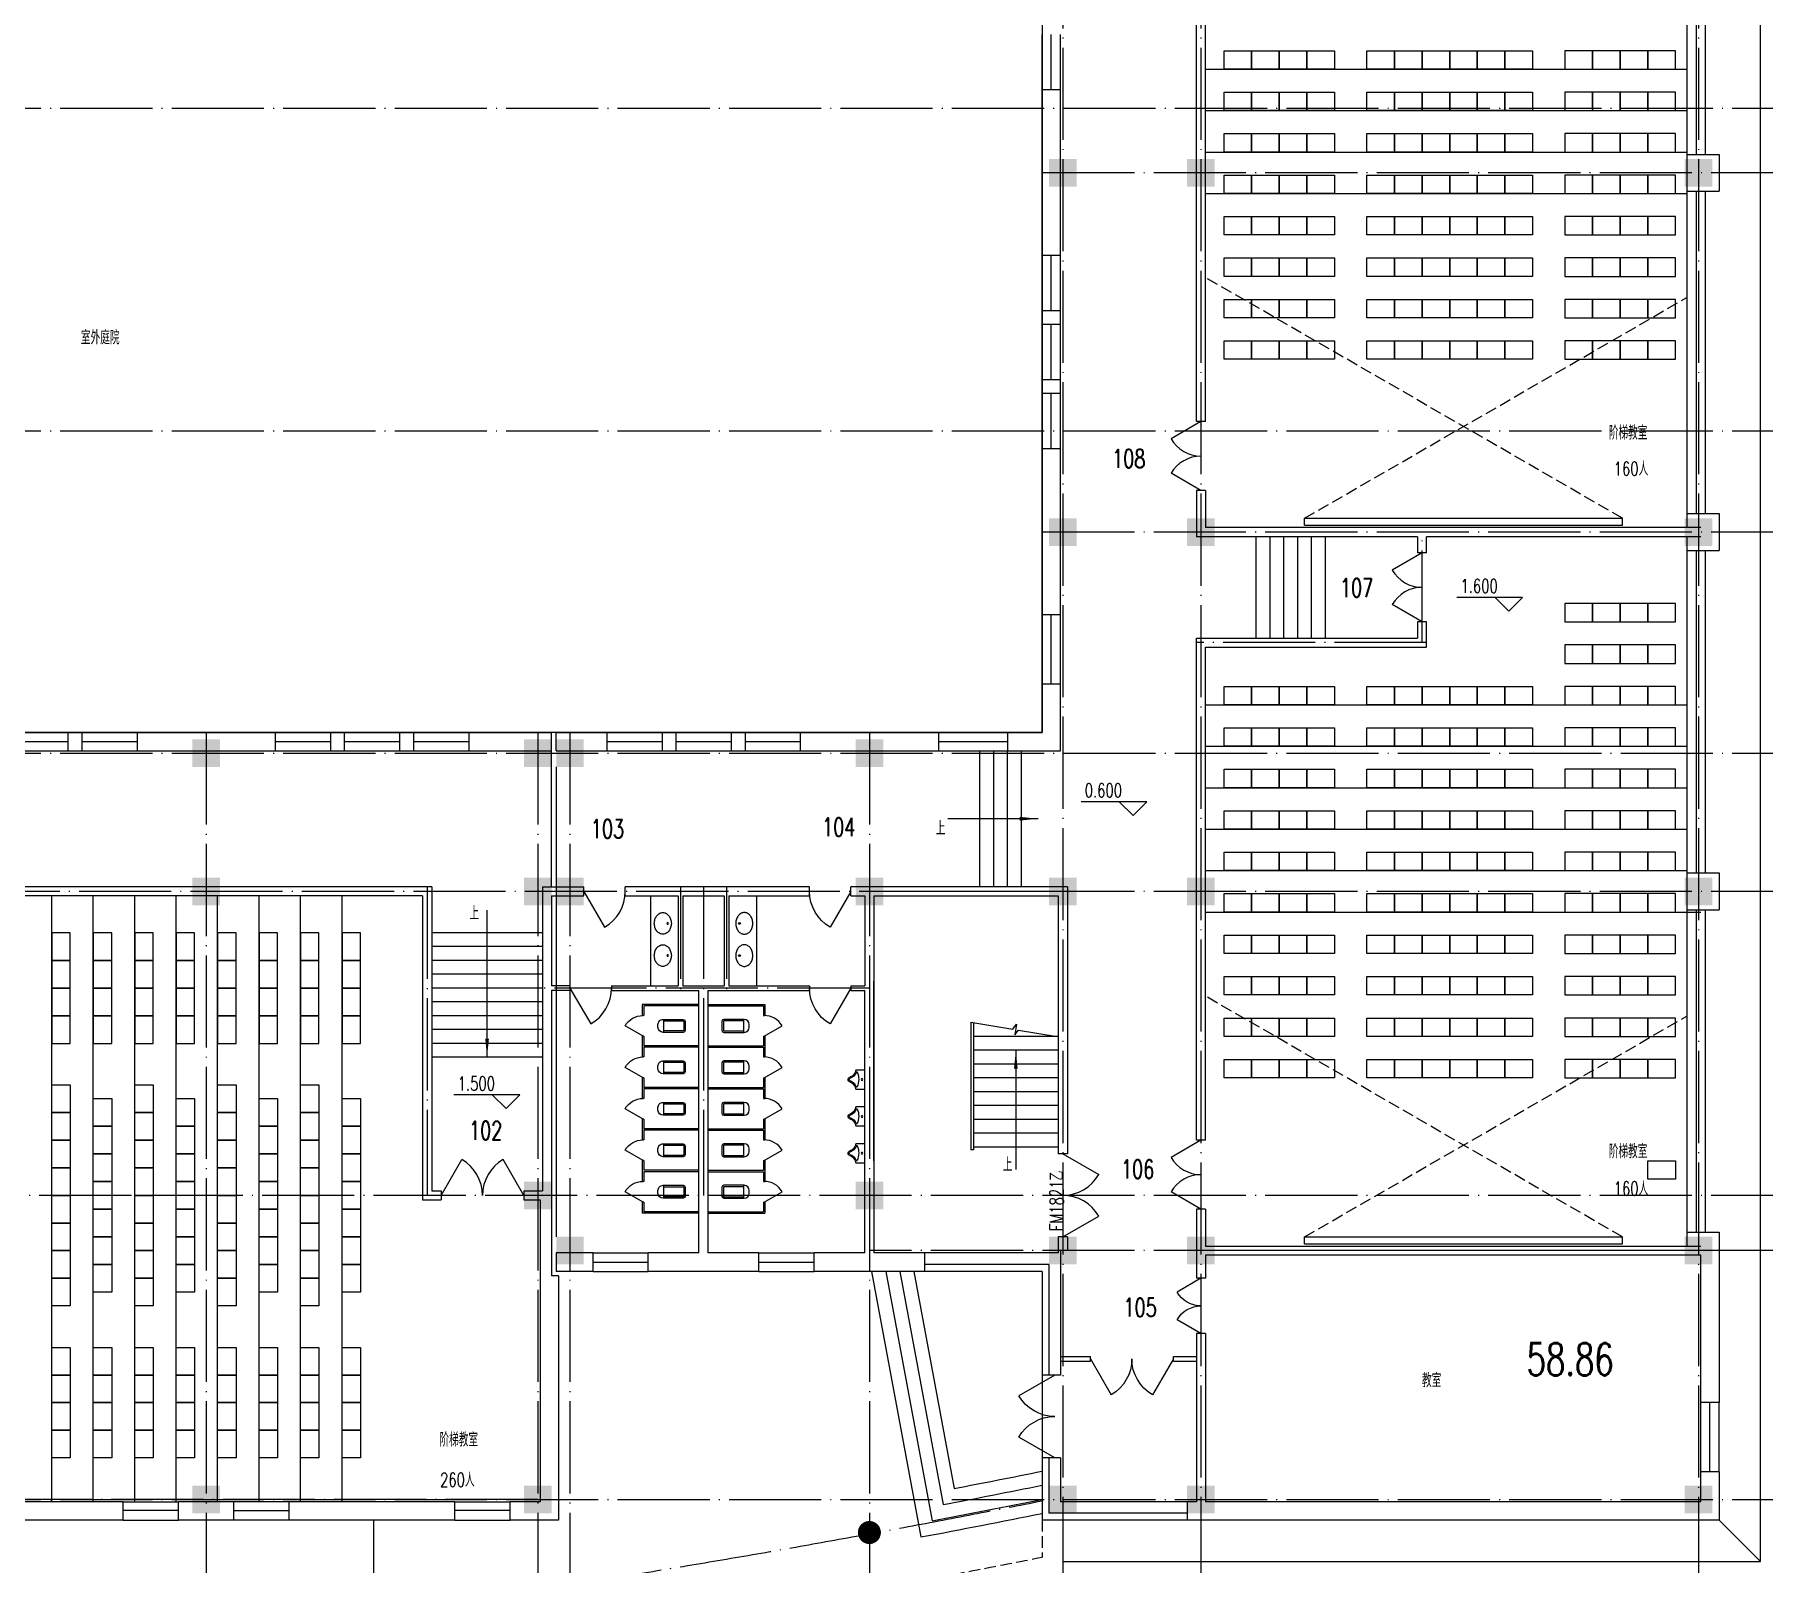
# Model space of a CAD drawing. Extents: x 165127 to 1058185, y 60808 to 144908.
# Drawn here: x 267953 to 305490, y 77463 to 110653 of the extents above; entities that cross this region are included whole.
import ezdxf
from ezdxf.enums import TextEntityAlignment as Align

# ---------------------------------------------------------------- set-up
doc = ezdxf.new("R2010")
doc.units = 0
doc.header["$LTSCALE"] = 1000
doc.linetypes.add('DASH', pattern=[0.35, 0.25, -0.1])
doc.linetypes.add('DOTE', pattern=[2.42, 2, -0.2, 0.02, -0.2])
doc.layers.get('0').update_dxf_attribs({"linetype": 'CONTINUOUS'})
for name, color, linetype in [('AXIS', 3, 'CONTINUOUS'), ('COLUMN', 7, 'CONTINUOUS'), ('DOTE', 1, 'DOTE'), ('F', 252, 'CONTINUOUS'), ('GROUND', 3, 'CONTINUOUS'), ('LVTRY', 6, 'CONTINUOUS'), ('LVTRY_WINDOW', 7, 'CONTINUOUS'), ('PUB_DIM', 3, 'CONTINUOUS'), ('PUB_TEXT', 7, 'CONTINUOUS'), ('STAIR', 3, 'CONTINUOUS'), ('WALL', 255, 'CONTINUOUS'), ('WINDOW', 2, 'CONTINUOUS'), ('WINDOW_TEXT', 7, 'CONTINUOUS'), ('面积注记', 7, 'CONTINUOUS')]:
    doc.layers.add(name, color=color, linetype=linetype)
doc.styles.add('_HZTXT', font='romans.shx', dxfattribs={"width": 0.7, "bigfont": 'z.shx'})
doc.styles.add('DIM_FONT', font='SIMPLEX.shx', dxfattribs={"width": 0.7})
doc.styles.add('SIMPLEX', font='SIMPLEX.SHX')

# ---------------------------------------------------------------- blocks, each defined once
blk = doc.blocks.new('_DBLK1')
for p, q in [((-0.5, 0), (-0.25, -0.433)), ((0.5, 0), (0.25, -0.433))]:
    blk.add_line(p, q)
for centre, start, end in [((-0.5, 0), 300, 0), ((0.5, 0), 180, 240)]:
    blk.add_arc(centre, 0.5, start, end)
at = {"layer": 'WINDOW_TEXT', "style": 'SIMPLEX', "flags": 9}
blk.add_attdef('A', text='', height=1, dxfattribs=at).set_placement((0, 1.5), align=Align.MIDDLE)
blk = doc.blocks.new('_DBLK')
blk.add_line((-0.5, 0), (0, -0.866))
blk.add_arc((-0.5, 0), 1, 300, 0)
at = {"layer": 'WINDOW_TEXT', "style": 'SIMPLEX', "flags": 9}
blk.add_attdef('A', text='', height=1, dxfattribs=at).set_placement((0, 1.5), align=Align.MIDDLE)
blk = doc.blocks.new('_LV6')
for p, q in [((-140, -340), (-140, -780)), ((-110, -340), (-110, -770)), ((100, -300), (-100, -300)), ((100, -330), (-100, -330)), ((110, -770), (110, -340)), ((140, -780), (140, -340)), ((140, -770), (-140, -770)), ((-30, -890), (30, -890))]:
    blk.add_line(p, q)
for centre, radius, start, end in [((-100, -340), 40, 90, 180), ((-100, -340), 10, 90, 180), ((100, -340), 40, 0, 90), ((100, -340), 10, 0, 90), ((-30, -780), 110, 180, 270), ((30, -780), 110, 270, 0)]:
    blk.add_arc(centre, radius, start, end)
blk = doc.blocks.new('_LV8')
for p, q in [((-205, 0), (205, 0)), ((-205, -191), (-205, 0)), ((205, 0), (205, -191))]:
    blk.add_line(p, q)
blk.add_circle((0, -60), 20)
for centre, radius, start, end in [((-243, -391), 203, 19.2639, 79.2894), ((-152, -175), 10, 114.1084, 248.1394), ((5, -526), 395, 66.6675, 114.1084), ((-243, -401), 233, 19.2639, 68.1394), ((0, -306), 54, 199.2639, 269.7777), ((0, -316), 24, 199.2639, 269.4998), ((0, -306), 54, 270.2223, 340.7361), ((0, -316), 24, 270.5002, 340.7361), ((243, -401), 233, 110.4941, 160.7361), ((243, -391), 203, 100.7106, 160.7361), ((158, -173), 10, 290.4941, 66.6675)]:
    blk.add_arc(centre, radius, start, end)
blk = doc.blocks.new('A$C407C5CBC')
at = {"layer": 'F'}
blk.add_lwpolyline([(0, 600), (400, 600), (400, 0), (0, 0)], close=True, dxfattribs=at)
blk = doc.blocks.new('_FZH')
blk.add_solid([(-0.5, -0.5), (0.5, -0.5), (-0.5, 0.5), (0.5, 0.5)])
blk = doc.blocks.new('_LV4')
blk.add_lwpolyline([(0, -520, 0.078966), (92, -505, 0.088152), (166, -466, 0.105269), (218, -403, 0.121685), (235, -335, 0.121685), (218, -267, 0.105269), (166, -204, 0.088152), (92, -165, 0.078966), (0, -150, 0.078966), (-92, -165, 0.088152), (-166, -204, 0.105269), (-218, -267, 0.121685), (-235, -335, 0.121685), (-218, -403, 0.105269), (-166, -466, 0.088152), (-92, -505, 0.078966)], format="xyb", close=True)
blk.add_circle((0, -230), 20)
blk = doc.blocks.new('_ARROW')
blk.add_solid([(0, 0), (-1, 0.1), (-1, -0.1)])
blk = doc.blocks.new('_YZH')
at = {"const_width": 0.5}
blk.add_lwpolyline([(-0.25, 0, 1), (0.25, 0, 1)], format="xyb", close=True, dxfattribs=at)
blk = doc.blocks.new('_WBLK')
for p, q in [((-0.5, 0.5), (0.5, 0.5)), ((-0.5, 0), (0.5, 0)), ((-0.5, -0.5), (0.5, -0.5))]:
    blk.add_line(p, q)
at = {"layer": 'WINDOW_TEXT', "style": 'SIMPLEX', "flags": 9}
blk.add_attdef('A', text='', height=1, dxfattribs=at).set_placement((0, 1.5), align=Align.MIDDLE)
blk = doc.blocks.new('M_B14FAZ')
for p, q in [((-0.5, 0.5), (0.5, 0.5)), ((0.5, 0.021), (-0.5, 0.021)), ((-0.5, -0.5), (0.5, -0.5))]:
    blk.add_line(p, q)

msp = doc.modelspace()

# ---------------------------------------------------------------- linework, layer by layer
at = {"layer": 'AXIS'}
msp.add_lwpolyline([(254128.4, 115603.1), (281428.4, 115603.1), (281428.4, 116803.1), (289828.4, 116803.1), (289828.4, 95503.1), (254128.4, 95503.1)], close=True, dxfattribs=at)
at = {"layer": 'DOTE'}
for p, q in [((290278.4, 139407.6), (290278.4, 71351.8)), ((293278.4, 139407.6), (293278.4, 71351.8)), ((304078.4, 139407.6), (304078.4, 71351.8)), ((174131.8, 109053.1), (308775, 109053.1)), ((308775, 107653.1), (289828.4, 107653.1)), ((174131.8, 102053.1), (308775, 102053.1)), ((308775, 99853.1), (289828.4, 99853.1)), ((298078.4, 97453.1), (298078.4, 99853.1)), ((298178.4, 97453.1), (293178.4, 97453.1)), ((271678.4, 95503.1), (271678.4, 71351.8)), ((278878.4, 95503.1), (278878.4, 71351.8)), ((279578.4, 95503.1), (279578.4, 71351.8)), ((286078.4, 95503.1), (286078.4, 71351.8)), ((174131.8, 95053.1), (308775, 95053.1)), ((290278.4, 92053.1), (253678.4, 92053.1)), ((276478.4, 92153.1), (276478.4, 85453.1)), ((281978.4, 92153.1), (281978.4, 89903.1)), ((282478.4, 92153.1), (282478.4, 85453.1)), ((282978.4, 92153.1), (282978.4, 89903.1)), ((308775, 92053.1), (286078.4, 92053.1)), ((286078.4, 89953.1), (278878.4, 89953.1)), ((308775, 85453.1), (174131.8, 85453.1)), ((308775, 84253.1), (286078.4, 84253.1)), ((304528.4, 84253.1), (293178.4, 84253.1)), ((174131.8, 78853.1), (308775, 78853.1)), ((278878.4, 78853.1), (257278.4, 78853.1)), ((275308.4, 78403.1), (275308.4, 74773.3))]:
    msp.add_line(p, q, dxfattribs=at)
msp.add_lwpolyline([(192928.4, 78853.1, 0.0987885), (289828.4, 78823.2)], format="xyb", dxfattribs=at)
at = {"layer": 'F', "linetype": 'DASH'}
for p, q in [((302428.4, 100153.1), (293378.4, 105378.1)), ((295528.4, 100153.1), (303828.4, 104945.1)), ((302428.4, 84553.1), (293378.4, 89778.1)), ((295528.4, 84553.1), (303828.4, 89345.1))]:
    msp.add_line(p, q, dxfattribs=at)
at = {"layer": 'GROUND'}
for p, q in [((305428.4, 77503.1), (305428.4, 132403.1)), ((289828.1, 81553.4), (289828.1, 79753.4)), ((305428.4, 77503.1), (304528.4, 78403.1)), ((290278.4, 77503.1), (305428.4, 77503.1))]:
    msp.add_line(p, q, dxfattribs=at)
at = {"layer": 'LVTRY'}
for p, q in [((293378.4, 109903.1), (303828.4, 109903.1)), ((293378.4, 109003.1), (303828.4, 109003.1)), ((293378.4, 108103.1), (303828.4, 108103.1)), ((293378.4, 107203.1), (303828.4, 107203.1)), ((295528.4, 100003.1), (295528.4, 100153.1)), ((295528.4, 100153.1), (302428.4, 100153.1)), ((295528.4, 100003.1), (302428.4, 100003.1)), ((302428.4, 100003.1), (302428.4, 100153.1)), ((293378.4, 96103.1), (303828.4, 96103.1)), ((293378.4, 95203.1), (303828.4, 95203.1)), ((293378.4, 94303.1), (303828.4, 94303.1)), ((293378.4, 93403.1), (303828.4, 93403.1)), ((293378.4, 92503.1), (303828.4, 92503.1)), ((268328.4, 78803.1), (268328.4, 91953.1)), ((269228.4, 78803.1), (269228.4, 91953.1)), ((270128.4, 78803.1), (270128.4, 91953.1)), ((271028.4, 78803.1), (271028.4, 91953.1)), ((271928.4, 78803.1), (271928.4, 91953.1)), ((272828.4, 78803.1), (272828.4, 91953.1)), ((273728.4, 78803.1), (273728.4, 91953.1)), ((274628.4, 78803.1), (274628.4, 91953.1)), ((281328.7, 91953.1), (281328.7, 90003.1)), ((283628, 91953.1), (283628, 90003.1)), ((293378.4, 91603.1), (304128.4, 91603.1)), ((281148.4, 89597.1), (281148.4, 89357.1)), ((282378.4, 89597.1), (281148.4, 89597.1)), ((281178.4, 89357.1), (281148.4, 89357.1)), ((281178.4, 89567.1), (281178.4, 89357.1)), ((282378.4, 89567.1), (281178.4, 89567.1)), ((282578.4, 89597.1), (283808.4, 89597.1)), ((282578.4, 89567.1), (283778.4, 89567.1)), ((283778.4, 89567.1), (283778.4, 89357.1)), ((283778.4, 89357.1), (283808.4, 89357.1)), ((283808.4, 89597.1), (283808.4, 89357.1)), ((281148.4, 88907.1), (281148.4, 88457.1)), ((281178.4, 88907.1), (281148.4, 88907.1)), ((281178.4, 88907.1), (281178.4, 88697.1)), ((282378.4, 88697.1), (281178.4, 88697.1)), ((281178.4, 88667.1), (281178.4, 88457.1)), ((282378.4, 88667.1), (281178.4, 88667.1)), ((282578.4, 88697.1), (283778.4, 88697.1)), ((282578.4, 88667.1), (283778.4, 88667.1)), ((283778.4, 88907.1), (283808.4, 88907.1)), ((283778.4, 88907.1), (283778.4, 88697.1)), ((283778.4, 88667.1), (283778.4, 88457.1)), ((283808.4, 88907.1), (283808.4, 88457.1)), ((281178.4, 88457.1), (281148.4, 88457.1)), ((283778.4, 88457.1), (283808.4, 88457.1)), ((281148.4, 88007.1), (281148.4, 87557.1)), ((281178.4, 88007.1), (281148.4, 88007.1)), ((281178.4, 88007.1), (281178.4, 87797.1)), ((283778.4, 88007.1), (283808.4, 88007.1)), ((283778.4, 88007.1), (283778.4, 87797.1)), ((283808.4, 88007.1), (283808.4, 87557.1)), ((281178.4, 87557.1), (281148.4, 87557.1)), ((282378.4, 87797.1), (281178.4, 87797.1)), ((281178.4, 87767.1), (281178.4, 87557.1)), ((282378.4, 87767.1), (281178.4, 87767.1)), ((282578.4, 87797.1), (283778.4, 87797.1)), ((282578.4, 87767.1), (283778.4, 87767.1)), ((283778.4, 87767.1), (283778.4, 87557.1)), ((283778.4, 87557.1), (283808.4, 87557.1)), ((281148.4, 87107.1), (281148.4, 86657.1)), ((281178.4, 87107.1), (281148.4, 87107.1)), ((281178.4, 87107.1), (281178.4, 86897.1)), ((283778.4, 87107.1), (283808.4, 87107.1)), ((283778.4, 87107.1), (283778.4, 86897.1)), ((283808.4, 87107.1), (283808.4, 86657.1)), ((282378.4, 86897.1), (281178.4, 86897.1)), ((281178.4, 86867.1), (281178.4, 86657.1)), ((282378.4, 86867.1), (281178.4, 86867.1)), ((282578.4, 86897.1), (283778.4, 86897.1)), ((282578.4, 86867.1), (283778.4, 86867.1)), ((283778.4, 86867.1), (283778.4, 86657.1)), ((281178.4, 86657.1), (281148.4, 86657.1)), ((283778.4, 86657.1), (283808.4, 86657.1)), ((281178.4, 86207.1), (281148.4, 86207.1)), ((281148.4, 86207.1), (281148.4, 85757.1)), ((281178.4, 86207.1), (281178.4, 85997.1)), ((282378.4, 85997.1), (281178.4, 85997.1)), ((281178.4, 85967.1), (281178.4, 85757.1)), ((282378.4, 85967.1), (281178.4, 85967.1)), ((282578.4, 85997.1), (283778.4, 85997.1)), ((282578.4, 85967.1), (283778.4, 85967.1)), ((283778.4, 86207.1), (283808.4, 86207.1)), ((283778.4, 86207.1), (283778.4, 85997.1)), ((283778.4, 85967.1), (283778.4, 85757.1)), ((283808.4, 86207.1), (283808.4, 85757.1)), ((281178.4, 85757.1), (281148.4, 85757.1)), ((283778.4, 85757.1), (283808.4, 85757.1)), ((281178.4, 85307.1), (281148.4, 85307.1)), ((281148.4, 85307.1), (281148.4, 85067.1)), ((281178.4, 85307.1), (281178.4, 85097.1)), ((283778.4, 85307.1), (283808.4, 85307.1)), ((283778.4, 85307.1), (283778.4, 85097.1)), ((283808.4, 85307.1), (283808.4, 85067.1)), ((282378.4, 85067.1), (281148.4, 85067.1)), ((282378.4, 85097.1), (281178.4, 85097.1)), ((282578.4, 85097.1), (283778.4, 85097.1)), ((282578.4, 85067.1), (283808.4, 85067.1)), ((295528.4, 84403.1), (295528.4, 84553.1)), ((295528.4, 84553.1), (302428.4, 84553.1)), ((302428.4, 84403.1), (302428.4, 84553.1)), ((295528.4, 84403.1), (302428.4, 84403.1))]:
    msp.add_line(p, q, dxfattribs=at)
at = {"layer": 'PUB_DIM'}
for p, q in [((299962.4, 98434), (298831.6, 98434)), ((299662.4, 98434), (299962.4, 98134)), ((300262.4, 98434), (299662.4, 98434)), ((299962.4, 98134), (300262.4, 98434)), ((291804.1, 93997.3), (290673.3, 93997.3)), ((291504.1, 93997.3), (291804.1, 93697.3)), ((292104.1, 93997.3), (291504.1, 93997.3)), ((291804.1, 93697.3), (292104.1, 93997.3)), ((278189.6, 87635.9), (277058.8, 87635.9)), ((277889.6, 87635.9), (278189.6, 87335.9)), ((278489.6, 87635.9), (277889.6, 87635.9)), ((278189.6, 87335.9), (278489.6, 87635.9))]:
    msp.add_line(p, q, dxfattribs=at)
for points in [[(289742.6, 93630.3), (287778.5, 93630.3)], [(277778.1, 88453.1), (277778.1, 91643.4)], [(289258.4, 88603.1), (289258.4, 86011.2)]]:
    msp.add_lwpolyline(points, dxfattribs=at)
at = {"layer": 'STAIR'}
for p, q in [((294478.4, 97553.1), (294478.4, 99753.1)), ((294778.4, 97553.1), (294778.4, 99753.1)), ((295078.4, 97553.1), (295078.4, 99753.1)), ((295378.4, 97553.1), (295378.4, 99753.1)), ((295678.4, 97553.1), (295678.4, 99753.1)), ((295978.4, 97553.1), (295978.4, 99753.1)), ((279178.4, 92153.1), (279178.4, 95103.1)), ((288478.1, 92153.1), (288478.1, 95103.1)), ((288778.1, 92153.1), (288778.1, 95103.1)), ((289078.1, 92153.1), (289078.1, 95103.1)), ((289378.1, 92153.1), (289378.1, 95103.1)), ((279278.4, 94753.1), (279278.4, 84553.1)), ((278978.4, 91153.1), (276578.4, 91153.1)), ((278978.4, 90853.1), (276578.4, 90853.1)), ((278978.4, 90553.1), (276578.4, 90553.1)), ((278978.4, 90253.1), (276578.4, 90253.1)), ((286178.4, 86203.1), (286178.4, 90103.1)), ((278978.4, 89953.1), (276578.4, 89953.1)), ((278978.4, 89653.1), (276578.4, 89653.1)), ((278978.4, 89353.1), (276578.4, 89353.1)), ((278978.4, 89053.1), (276578.4, 89053.1)), ((288278.4, 89215.5), (288278.4, 86443.1)), ((288278.4, 89215.5), (289196.4, 89062.9)), ((288338.4, 89205.6), (288338.4, 86443.1)), ((289196.4, 89062.9), (289275.3, 89171.5)), ((289275.3, 89171.5), (289235.9, 88934.7)), ((289235.9, 88934.7), (289314.8, 89043.2)), ((289314.8, 89043.2), (290157.9, 88903.1)), ((278978.4, 88753.1), (276578.4, 88753.1)), ((290178.4, 88903.1), (288338.4, 88903.1)), ((290178.4, 88603.1), (288338.4, 88603.1)), ((278978.4, 88453.1), (276578.4, 88453.1)), ((290178.4, 88303.1), (288338.4, 88303.1)), ((290178.4, 88003.1), (288338.4, 88003.1)), ((290178.4, 87703.1), (288338.4, 87703.1)), ((290178.4, 87403.1), (288338.4, 87403.1)), ((290178.4, 87103.1), (288338.4, 87103.1)), ((290178.4, 86803.1), (288338.4, 86803.1)), ((288338.4, 86443.1), (288278.4, 86443.1)), ((290178.4, 86503.1), (288338.4, 86503.1)), ((290278.1, 78403.1), (290278.1, 76189.6))]:
    msp.add_line(p, q, dxfattribs=at)
at = {"layer": 'STAIR', "linetype": 'DASH'}
msp.add_line((289828.4, 78403.1), (289828.4, 77599.7), dxfattribs=at)
msp.add_lwpolyline([(192928.4, 77629.5, 0.0983028), (289828.4, 77599.7)], format="xyb", dxfattribs=at)
at = {"layer": 'WALL'}
for p, q in [((293178.4, 102253.1), (293178.4, 115553.1)), ((293378.4, 102253.1), (293378.4, 115353.1)), ((290228.4, 109453.1), (289828.4, 109453.1)), ((289828.4, 105857.6), (289828.4, 109453.1)), ((290228.4, 105857.6), (290228.4, 109453.1)), ((303828.4, 108053.1), (304528.4, 108053.1)), ((303828.4, 108053.1), (303828.4, 107253.1)), ((304528.4, 108053.1), (304528.4, 107253.1)), ((303828.4, 107253.1), (304528.4, 107253.1)), ((290228.4, 105857.6), (289828.4, 105857.6)), ((290228.4, 104657.6), (289828.4, 104657.6)), ((289828.4, 104357.6), (289828.4, 104657.6)), ((289828.4, 104357.6), (289828.4, 104657.6)), ((290228.4, 104357.6), (289828.4, 104357.6)), ((290228.4, 104357.6), (290228.4, 104657.6)), ((290228.4, 104357.6), (290228.4, 104657.6)), ((290228.4, 103157.6), (289828.4, 103157.6)), ((289828.4, 102857.6), (289828.4, 103157.6)), ((289828.4, 102857.6), (289828.4, 103157.6)), ((290228.4, 102857.6), (289828.4, 102857.6)), ((290228.4, 102857.6), (290228.4, 103157.6)), ((290228.4, 102857.6), (290228.4, 103157.6)), ((293378.4, 102253.1), (293178.4, 102253.1)), ((290228.4, 101657.6), (289828.4, 101657.6)), ((289828.4, 98053.1), (289828.4, 101657.6)), ((290228.4, 98053.1), (290228.4, 101657.6)), ((293178.4, 100753.1), (293178.4, 99753.1)), ((293378.4, 100753.1), (293178.4, 100753.1)), ((293378.4, 100753.1), (293178.4, 100753.1)), ((293378.4, 100753.1), (293378.4, 99953.1)), ((303828.4, 100253.1), (304528.4, 100253.1)), ((303828.4, 100253.1), (303828.4, 99953.1)), ((304528.4, 100253.1), (304528.4, 99453.1)), ((304128.4, 99953.1), (293378.4, 99953.1)), ((297978.4, 99753.1), (293178.4, 99753.1)), ((297978.4, 99753.1), (297978.4, 99403.1)), ((304128.4, 99753.1), (298178.4, 99753.1)), ((298178.4, 99403.1), (298178.4, 99753.1)), ((303828.4, 99753.1), (303828.4, 99453.1)), ((298178.4, 99403.1), (297978.4, 99403.1)), ((303828.4, 99453.1), (304528.4, 99453.1)), ((290228.4, 98053.1), (289828.4, 98053.1)), ((297978.4, 97903.1), (297978.4, 97553.1)), ((298178.4, 97903.1), (297978.4, 97903.1)), ((298178.4, 97353.1), (298178.4, 97903.1)), ((293178.4, 86653.1), (293178.4, 97553.1)), ((293178.4, 97553.1), (297978.4, 97553.1)), ((293378.4, 86653.1), (293378.4, 97353.1)), ((293378.4, 97353.1), (298178.4, 97353.1)), ((289828.4, 95503.1), (289828.4, 96553.1)), ((290228.4, 96553.1), (289828.4, 96553.1)), ((290228.4, 95103.1), (290228.4, 96553.1)), ((268678.4, 95503.1), (268978.4, 95503.1)), ((268678.4, 95503.1), (268678.4, 95103.1)), ((268678.4, 95503.1), (268978.4, 95503.1)), ((268978.4, 95503.1), (268978.4, 95103.1)), ((270178.4, 95503.1), (270178.4, 95103.1)), ((270178.4, 95503.1), (273178.4, 95503.1)), ((273178.4, 95503.1), (273178.4, 95103.1)), ((274378.4, 95503.1), (274678.4, 95503.1)), ((274378.4, 95503.1), (274378.4, 95103.1)), ((274378.4, 95503.1), (274678.4, 95503.1)), ((274678.4, 95503.1), (274678.4, 95103.1)), ((275878.4, 95503.1), (276178.4, 95503.1)), ((275878.4, 95503.1), (275878.4, 95103.1)), ((275878.4, 95503.1), (276178.4, 95503.1)), ((276178.4, 95503.1), (276178.4, 95103.1)), ((277378.4, 95503.1), (277378.4, 95103.1)), ((277378.4, 95503.1), (279178.4, 95503.1)), ((279178.4, 95103.1), (279178.4, 95503.1)), ((279278.4, 95103.1), (279278.4, 95503.1)), ((279278.4, 95503.1), (280378.4, 95503.1)), ((280378.4, 95503.1), (280378.4, 95103.1)), ((281578.4, 95503.1), (281878.4, 95503.1)), ((281578.4, 95503.1), (281578.4, 95103.1)), ((281578.4, 95503.1), (281878.4, 95503.1)), ((281878.4, 95503.1), (281878.4, 95103.1)), ((283078.4, 95503.1), (283378.4, 95503.1)), ((283078.4, 95503.1), (283078.4, 95103.1)), ((283078.4, 95503.1), (283378.4, 95503.1)), ((283378.4, 95503.1), (283378.4, 95103.1)), ((284578.4, 95503.1), (284578.4, 95103.1)), ((284578.4, 95503.1), (287578.4, 95503.1)), ((287578.4, 95503.1), (287578.4, 95103.1)), ((289078.4, 95503.1), (289828.4, 95503.1)), ((289078.4, 95503.1), (289078.4, 95103.1)), ((268678.4, 95103.1), (268978.4, 95103.1)), ((268678.4, 95103.1), (268978.4, 95103.1)), ((270178.4, 95103.1), (273178.4, 95103.1)), ((274378.4, 95103.1), (274678.4, 95103.1)), ((274378.4, 95103.1), (274678.4, 95103.1)), ((275878.4, 95103.1), (276178.4, 95103.1)), ((275878.4, 95103.1), (276178.4, 95103.1)), ((277378.4, 95103.1), (279178.4, 95103.1)), ((279278.4, 95103.1), (280378.4, 95103.1)), ((281578.4, 95103.1), (281878.4, 95103.1)), ((281578.4, 95103.1), (281878.4, 95103.1)), ((283078.4, 95103.1), (283378.4, 95103.1)), ((283078.4, 95103.1), (283378.4, 95103.1)), ((284578.4, 95103.1), (287578.4, 95103.1)), ((289078.4, 95103.1), (290228.4, 95103.1)), ((303828.4, 92453.1), (304528.4, 92453.1)), ((303828.4, 92453.1), (303828.4, 91653.1)), ((304528.4, 92453.1), (304528.4, 91653.1)), ((276578.4, 92153.1), (259978.4, 92153.1)), ((276578.4, 92153.1), (276578.4, 85553.1)), ((278978.4, 92153.1), (279878.4, 92153.1)), ((278978.4, 92153.1), (278978.4, 85553.1)), ((279878.4, 91953.1), (279878.4, 92153.1)), ((279878.4, 91953.1), (279878.4, 92153.1)), ((284778.4, 92153.1), (280778.4, 92153.1)), ((280778.4, 91953.1), (280778.4, 92153.1)), ((284778.4, 91953.1), (284778.4, 92153.1)), ((290378.4, 92153.1), (285678.4, 92153.1)), ((285678.4, 91953.1), (285678.4, 92153.1)), ((290378.4, 92153.1), (290378.4, 86353.1)), ((276378.4, 91953.1), (259978.4, 91953.1)), ((276378.4, 91953.1), (276378.4, 85353.1)), ((279178.4, 91953.1), (279878.4, 91953.1)), ((279178.4, 91953.1), (279178.4, 90003.1)), ((280778.4, 91953.1), (281928.4, 91953.1)), ((281928.4, 91953.1), (281928.4, 90003.1)), ((282028.4, 91953.1), (282928.4, 91953.1)), ((282028.4, 91953.1), (282028.4, 90003.1)), ((282928.4, 91953.1), (282928.4, 90003.1)), ((283028.4, 91953.1), (283028.4, 90003.1)), ((283028.4, 91953.1), (284778.4, 91953.1)), ((285678.4, 91953.1), (285978.4, 91953.1)), ((285978.4, 91953.1), (285978.4, 90003.1)), ((286178.4, 91953.1), (286178.4, 84203.1)), ((286178.4, 91953.1), (290178.4, 91953.1)), ((290178.4, 91953.1), (290178.4, 86353.1)), ((303828.4, 91653.1), (304528.4, 91653.1)), ((279578.4, 90003.1), (279178.4, 90003.1)), ((279578.4, 89903.1), (279178.4, 89903.1)), ((279178.4, 89903.1), (279178.4, 83703.1)), ((279578.4, 90003.1), (279578.4, 89903.1)), ((280478.4, 90003.1), (281928.4, 90003.1)), ((280478.4, 90003.1), (280478.4, 89903.1)), ((280478.4, 89903.1), (282378.4, 89903.1)), ((282028.4, 90003.1), (282928.4, 90003.1)), ((282378.4, 84203.1), (282378.4, 89903.1)), ((282578.4, 84203.1), (282578.4, 89903.1)), ((282578.4, 89903.1), (284778.4, 89903.1)), ((283028.4, 90003.1), (284778.4, 90003.1)), ((284778.4, 90003.1), (284778.4, 89903.1)), ((285678.4, 90003.1), (285678.4, 89903.1)), ((285678.4, 90003.1), (285978.4, 90003.1)), ((285678.4, 89903.1), (285978.4, 89903.1)), ((285978.4, 84203.1), (285978.4, 89903.1)), ((290378.4, 86353.1), (290178.4, 86353.1)), ((293378.4, 86653.1), (293178.4, 86653.1)), ((276378.4, 85353.1), (276778.4, 85353.1)), ((276578.4, 85553.1), (276778.4, 85553.1)), ((276778.4, 85553.1), (276778.4, 85353.1)), ((278578.4, 85553.1), (278578.4, 85353.1)), ((278578.4, 85553.1), (278978.4, 85553.1)), ((278578.4, 85353.1), (278928.4, 85353.1)), ((278928.4, 85353.1), (278928.4, 78803.1)), ((293178.4, 85153.1), (293178.4, 83653.3)), ((293378.4, 85153.1), (293178.4, 85153.1)), ((293378.4, 85153.1), (293178.4, 85153.1)), ((293378.4, 85153.1), (293378.4, 84353.1)), ((290378.4, 84553.1), (290178.4, 84553.1)), ((290178.4, 84553.1), (290178.4, 84203.1)), ((290378.4, 84553.1), (290378.4, 84253.1)), ((303828.4, 84653.1), (304528.4, 84653.1)), ((303828.4, 84653.1), (303828.4, 84353.1)), ((304528.4, 84653.1), (304528.4, 80953.1)), ((279278.4, 84203.1), (279278.4, 83803.1)), ((280078.4, 84203.1), (279278.4, 84203.1)), ((280078.4, 83803.1), (280078.4, 84203.1)), ((282378.4, 84203.1), (281278.4, 84203.1)), ((281278.4, 83803.1), (281278.4, 84203.1)), ((283678.4, 84203.1), (282578.4, 84203.1)), ((283678.4, 83803.1), (283678.4, 84203.1)), ((285978.4, 84203.1), (284878.4, 84203.1)), ((284878.4, 83803.1), (284878.4, 84203.1)), ((287278.5, 84203.1), (286178.4, 84203.1)), ((287278.5, 84203.1), (287278.5, 83803.1)), ((293378.4, 84353.1), (304128.4, 84353.1)), ((304128.4, 84153.1), (293378.4, 84153.1)), ((293378.4, 84153.1), (293378.4, 83653.3)), ((304128.4, 80953.1), (304128.4, 84153.1)), ((280078.4, 83803.1), (279278.4, 83803.1)), ((283678.4, 83803.1), (281278.4, 83803.1)), ((287278.5, 83803.1), (284878.4, 83803.1)), ((279328.4, 83703.1), (279178.4, 83703.1)), ((279328.4, 83703.1), (279328.4, 78403.1)), ((293378.4, 83653.3), (293178.4, 83653.3)), ((293378.4, 82453.3), (293178.4, 82453.3)), ((293178.4, 82453.3), (293178.4, 78803.1)), ((293378.4, 82453.3), (293378.4, 78803.1)), ((304528.4, 80953.1), (304128.4, 80953.1)), ((304128.4, 78803.1), (304128.4, 79453.1)), ((304528.4, 79453.1), (304128.4, 79453.1)), ((304528.4, 79453.1), (304528.4, 78403.1)), ((269878.4, 78803.1), (266278.4, 78803.1)), ((269878.4, 78403.1), (269878.4, 78803.1)), ((271078.4, 78403.1), (271078.4, 78803.1)), ((272278.4, 78803.1), (271078.4, 78803.1)), ((272278.4, 78403.1), (272278.4, 78803.1)), ((273478.4, 78403.1), (273478.4, 78803.1)), ((277078.4, 78803.1), (273478.4, 78803.1)), ((277078.4, 78403.1), (277078.4, 78803.1)), ((278928.4, 78803.1), (278278.4, 78803.1)), ((278278.4, 78403.1), (278278.4, 78803.1)), ((292978.4, 78803.1), (292978.4, 78403.1)), ((293178.4, 78803.1), (292978.4, 78803.1)), ((304128.4, 78803.1), (293378.4, 78803.1)), ((269878.4, 78403.1), (266278.4, 78403.1)), ((272278.4, 78403.1), (271078.4, 78403.1)), ((277078.4, 78403.1), (273478.4, 78403.1)), ((279328.4, 78403.1), (278278.4, 78403.1)), ((304528.4, 78403.1), (292978.4, 78403.1))]:
    msp.add_line(p, q, dxfattribs=at)
at = {"layer": 'WINDOW'}
for p, q in [((303828.4, 115053.1), (303828.4, 108053.1)), ((304028.4, 115053.1), (304028.4, 108053.1)), ((304228.4, 115053.1), (304228.4, 108053.1)), ((303828.4, 107253.1), (303828.4, 100253.1)), ((304028.4, 107253.1), (304028.4, 100253.1)), ((304228.4, 107253.1), (304228.4, 100253.1)), ((303828.4, 99453.1), (303828.4, 92453.1)), ((304028.4, 99453.1), (304028.4, 92453.1)), ((304228.4, 99453.1), (304228.4, 92453.1)), ((303828.4, 91653.1), (303828.4, 84653.1)), ((304028.4, 91653.1), (304028.4, 84653.1)), ((304228.4, 91653.1), (304228.4, 84653.1)), ((290178.4, 84203.1), (287278.5, 84203.1)), ((290228.4, 84253.1), (290228.4, 81553.4)), ((286127.2, 83803.1), (287199.1, 78037.1)), ((286432.4, 83803.1), (287439, 78387.8)), ((286737.5, 83803.1), (287678.9, 78738.8)), ((287042.7, 83803.1), (287918.7, 79090.2)), ((289978.4, 83953.1), (287278.5, 83953.1)), ((289828.4, 83803.1), (287278.5, 83803.1)), ((289828.4, 83803.1), (289828.4, 81553.4)), ((289978.4, 83953.1), (289978.4, 81553.4)), ((290228.1, 81953.4), (290878.1, 81953.4)), ((290228.1, 81853.4), (290878.1, 81853.4)), ((290878.1, 81853.4), (290878.1, 81953.4)), ((292678.1, 81953.4), (293178.1, 81953.4)), ((292678.1, 81853.4), (292678.1, 81953.4)), ((292678.1, 81853.4), (293178.1, 81853.4)), ((290228.4, 81553.4), (289828.4, 81553.4)), ((289828.4, 79753.4), (289828.4, 78403.1)), ((290228.4, 79753.4), (289828.4, 79753.4)), ((289978.4, 79753.4), (289978.4, 78553.1)), ((290228.4, 79753.4), (290228.4, 78803.1)), ((292978.4, 78553.1), (289978.4, 78553.1)), ((292978.4, 78803.1), (290228.4, 78803.1)), ((292978.4, 78403.1), (289828.4, 78403.1))]:
    msp.add_line(p, q, dxfattribs=at)
for radius, start, end in [(247014, 280.877828, 281.32923), (247614, 280.738149, 281.301416), (247314, 280.807903, 281.315306), (247914, 280.668564, 281.28756)]:
    msp.add_arc((241303.4, 321665.8), radius, start, end, dxfattribs=at)

# ---------------------------------------------------------------- block references
at = {"layer": 'COLUMN'}
for name, p, xscale, yscale, zscale in [('_FZH', (290278.4, 107653.1), -600, 600, 600), ('_FZH', (293278.4, 107653.1), -600, 600, 600), ('_FZH', (304078.4, 107653.1), -600, 600, 600), ('_FZH', (290278.4, 99853.1), -600, 600, 600), ('_FZH', (293278.4, 99853.1), -600, 600, 600), ('_FZH', (304078.4, 99853.1), -600, 600, 600), ('_FZH', (271678.4, 95053.1), -600, 600, 600), ('_FZH', (278878.4, 95053.1), -600, 600, 600), ('_FZH', (279578.4, 95053.1), -600, 600, 600), ('_FZH', (286078.4, 95053.1), -600, 600, 600), ('_FZH', (271678.4, 92053.1), -600, 600, 600), ('_FZH', (278878.4, 92053.1), -600, 600, 600), ('_FZH', (279578.4, 92053.1), -600, 600, 600), ('_FZH', (286078.4, 92053.1), -600, 600, 600), ('_FZH', (290278.4, 92053.1), -600, 600, 600), ('_FZH', (293278.4, 92053.1), -600, 600, 600), ('_FZH', (304078.4, 92053.1), -600, 600, 600), ('_FZH', (278878.4, 85453.1), -600, 600, 600), ('_FZH', (286078.4, 85453.1), -600, 600, 600), ('_FZH', (279578.4, 84253.1), -600, 600, 600), ('_FZH', (290278.1, 84253.1), -600, 600, 600), ('_FZH', (293278.4, 84253.1), -600, 600, 600), ('_FZH', (304078.4, 84253.1), -600, 600, 600), ('_FZH', (271678.4, 78853.1), -600, 600, 600), ('_FZH', (278878.4, 78853.1), -600, 600, 600), ('_FZH', (290278.1, 78853.1), -600, 600, 600), ('_FZH', (293278.4, 78853.1), 600, 600, 600), ('_FZH', (304078.4, 78853.1), 600, 600, 600), ('_YZH', (286078.4, 78133.7), -500, 500, 500)]:
    msp.add_blockref(name, p, dxfattribs=dict(at, xscale=xscale, yscale=yscale, zscale=zscale))
at = {"layer": 'LVTRY'}
for name, p, rotation in [('A$C407C5CBC', (293778.4, 107603.1), 270), ('A$C407C5CBC', (294378.4, 107603.1), 270), ('A$C407C5CBC', (294978.4, 107603.1), 270), ('A$C407C5CBC', (294378.4, 92003.1), 270), ('A$C407C5CBC', (294978.4, 92003.1), 270), ('_LV4', (283028, 91358.1), 90), ('_LV4', (283028, 90658.1), 90), ('_LV6', (282578.4, 89132.1), 90), ('_LV6', (282578.4, 88232.1), 90), ('_LV6', (282578.4, 87332.1), 90), ('_LV6', (282578.4, 86432.1), 90), ('_LV6', (282578.4, 85532.1), 90)]:
    msp.add_blockref(name, p, dxfattribs=dict(at, rotation=rotation))
at = {"layer": 'LVTRY', "xscale": -1, "rotation": 270}
for name, p in [('_LV4', (281928.7, 91358.1)), ('_LV4', (281928.7, 90658.1)), ('_LV6', (282378.4, 89132.1)), ('_LV6', (282378.4, 88232.1)), ('_LV8', (285978.4, 87966.8)), ('_LV6', (282378.4, 87332.1)), ('_LV8', (285978.4, 87166.8)), ('_LV6', (282378.4, 86432.1)), ('_LV8', (285978.4, 86366.8)), ('_LV6', (282378.4, 85532.1))]:
    msp.add_blockref(name, p, dxfattribs=at)
at = {"layer": 'LVTRY_WINDOW', "yscale": 450, "zscale": 450}
for p, xscale, rotation in [((281163.4, 89132.1), -450, 270), ((283793.4, 89132.1), 450, 90), ((281163.4, 88232.1), -450, 270), ((283793.4, 88232.1), 450, 90), ((281163.4, 87332.1), -450, 270), ((283793.4, 87332.1), 450, 90), ((281163.4, 86432.1), -450, 270), ((283793.4, 86432.1), 450, 90), ((281163.4, 85532.1), -450, 270), ((283793.4, 85532.1), 450, 90)]:
    msp.add_blockref('_DBLK', p, dxfattribs=dict(at, xscale=xscale, rotation=rotation))
at = {"layer": 'PUB_DIM', "xscale": 400, "yscale": 400, "zscale": 400}
msp.add_blockref('_ARROW', (289742.6, 93630.3), dxfattribs=at)
at = {"layer": 'PUB_DIM', "xscale": -400, "yscale": 400, "zscale": 400}
for p, rotation in [((277778.1, 88453.1), 90), ((289258.4, 88603.1), 270)]:
    msp.add_blockref('_ARROW', p, dxfattribs=dict(at, rotation=rotation))
at = {"layer": 'STAIR'}
for p, rotation in [((293778.4, 110303.1), 270), ((294378.4, 110303.1), 270), ((294978.4, 110303.1), 270), ((295578.4, 110303.1), 270), ((296878.4, 110303.1), 270), ((297478.4, 110303.1), 270), ((298078.4, 110303.1), 270), ((298678.4, 110303.1), 270), ((299278.4, 110303.1), 270), ((299878.4, 110303.1), 270), ((293778.4, 109403.1), 270), ((294378.4, 109403.1), 270), ((294978.4, 109403.1), 270), ((295578.4, 109403.1), 270), ((296878.4, 109403.1), 270), ((297478.4, 109403.1), 270), ((298078.4, 109403.1), 270), ((298678.4, 109403.1), 270), ((299278.4, 109403.1), 270), ((299878.4, 109403.1), 270), ((293778.4, 108503.1), 270), ((294378.4, 108503.1), 270), ((294978.4, 108503.1), 270), ((295578.4, 108503.1), 270), ((296878.4, 108503.1), 270), ((297478.4, 108503.1), 270), ((298078.4, 108503.1), 270), ((298678.4, 108503.1), 270), ((299278.4, 108503.1), 270), ((299878.4, 108503.1), 270), ((295578.4, 107603.1), 270), ((296878.4, 107603.1), 270), ((297478.4, 107603.1), 270), ((298078.4, 107603.1), 270), ((298678.4, 107603.1), 270), ((299278.4, 107603.1), 270), ((299878.4, 107603.1), 270), ((293778.4, 106703.1), 270), ((294378.4, 106703.1), 270), ((294978.4, 106703.1), 270), ((295578.4, 106703.1), 270), ((296878.4, 106703.1), 270), ((297478.4, 106703.1), 270), ((298078.4, 106703.1), 270), ((298678.4, 106703.1), 270), ((299278.4, 106703.1), 270), ((299878.4, 106703.1), 270), ((293778.4, 105803.1), 270), ((294378.4, 105803.1), 270), ((294978.4, 105803.1), 270), ((295578.4, 105803.1), 270), ((296878.4, 105803.1), 270), ((297478.4, 105803.1), 270), ((298078.4, 105803.1), 270), ((298678.4, 105803.1), 270), ((299278.4, 105803.1), 270), ((299878.4, 105803.1), 270), ((293778.4, 104903.1), 270), ((294378.4, 104903.1), 270), ((294978.4, 104903.1), 270), ((295578.4, 104903.1), 270), ((296878.4, 104903.1), 270), ((297478.4, 104903.1), 270), ((298078.4, 104903.1), 270), ((298678.4, 104903.1), 270), ((299278.4, 104903.1), 270), ((299878.4, 104903.1), 270), ((293778.4, 104003.1), 270), ((294378.4, 104003.1), 270), ((294978.4, 104003.1), 270), ((295578.4, 104003.1), 270), ((296878.4, 104003.1), 270), ((297478.4, 104003.1), 270), ((298078.4, 104003.1), 270), ((298678.4, 104003.1), 270), ((299278.4, 104003.1), 270), ((299878.4, 104003.1), 270), ((293778.4, 96503.1), 270), ((294378.4, 96503.1), 270), ((294978.4, 96503.1), 270), ((295578.4, 96503.1), 270), ((296878.4, 96503.1), 270), ((297478.4, 96503.1), 270), ((298078.4, 96503.1), 270), ((298678.4, 96503.1), 270), ((299278.4, 96503.1), 270), ((299878.4, 96503.1), 270), ((293778.4, 95603.1), 270), ((294378.4, 95603.1), 270), ((294978.4, 95603.1), 270), ((295578.4, 95603.1), 270), ((296878.4, 95603.1), 270), ((297478.4, 95603.1), 270), ((298078.4, 95603.1), 270), ((298678.4, 95603.1), 270), ((299278.4, 95603.1), 270), ((299878.4, 95603.1), 270), ((293778.4, 94703.1), 270), ((294378.4, 94703.1), 270), ((294978.4, 94703.1), 270), ((295578.4, 94703.1), 270), ((296878.4, 94703.1), 270), ((297478.4, 94703.1), 270), ((298078.4, 94703.1), 270), ((298678.4, 94703.1), 270), ((299278.4, 94703.1), 270), ((299878.4, 94703.1), 270), ((293778.4, 93803.1), 270), ((294378.4, 93803.1), 270), ((294978.4, 93803.1), 270), ((295578.4, 93803.1), 270), ((296878.4, 93803.1), 270), ((297478.4, 93803.1), 270), ((298078.4, 93803.1), 270), ((298678.4, 93803.1), 270), ((299278.4, 93803.1), 270), ((299878.4, 93803.1), 270), ((293778.4, 92903.1), 270), ((294378.4, 92903.1), 270), ((294978.4, 92903.1), 270), ((295578.4, 92903.1), 270), ((296878.4, 92903.1), 270), ((297478.4, 92903.1), 270), ((298078.4, 92903.1), 270), ((298678.4, 92903.1), 270), ((299278.4, 92903.1), 270), ((299878.4, 92903.1), 270), ((293778.4, 92003.1), 270), ((295578.4, 92003.1), 270), ((296878.4, 92003.1), 270), ((297478.4, 92003.1), 270), ((298078.4, 92003.1), 270), ((298678.4, 92003.1), 270), ((299278.4, 92003.1), 270), ((299878.4, 92003.1), 270), ((293778.4, 91103.1), 270), ((294378.4, 91103.1), 270), ((294978.4, 91103.1), 270), ((295578.4, 91103.1), 270), ((296878.4, 91103.1), 270), ((297478.4, 91103.1), 270), ((298078.4, 91103.1), 270), ((298678.4, 91103.1), 270), ((299278.4, 91103.1), 270), ((299878.4, 91103.1), 270), ((293778.4, 90203.1), 270), ((294378.4, 90203.1), 270), ((294978.4, 90203.1), 270), ((295578.4, 90203.1), 270), ((296878.4, 90203.1), 270), ((297478.4, 90203.1), 270), ((298078.4, 90203.1), 270), ((298678.4, 90203.1), 270), ((299278.4, 90203.1), 270), ((299878.4, 90203.1), 270), ((293778.4, 89303.1), 270), ((294378.4, 89303.1), 270), ((294978.4, 89303.1), 270), ((295578.4, 89303.1), 270), ((296878.4, 89303.1), 270), ((297478.4, 89303.1), 270), ((298078.4, 89303.1), 270), ((298678.4, 89303.1), 270), ((299278.4, 89303.1), 270), ((299878.4, 89303.1), 270), ((293778.4, 88403.1), 270), ((294378.4, 88403.1), 270), ((294978.4, 88403.1), 270), ((295578.4, 88403.1), 270), ((296878.4, 88403.1), 270), ((297478.4, 88403.1), 270), ((298078.4, 88403.1), 270), ((298678.4, 88403.1), 270), ((299278.4, 88403.1), 270), ((299878.4, 88403.1), 270), ((268728.4, 87853.1), 180), ((270528.4, 87853.1), 180), ((272328.4, 87853.1), 180), ((274128.4, 87853.1), 180), ((269628.4, 87553.1), 180), ((271428.4, 87553.1), 180), ((273228.4, 87553.1), 180), ((275028.4, 87553.1), 180), ((268728.4, 87253.1), 180), ((270528.4, 87253.1), 180), ((272328.4, 87253.1), 180), ((274128.4, 87253.1), 180), ((269628.4, 86953.1), 180), ((271428.4, 86953.1), 180), ((273228.4, 86953.1), 180), ((275028.4, 86953.1), 180), ((268728.4, 86653.1), 180), ((269628.4, 86353.1), 180), ((270528.4, 86653.1), 180), ((271428.4, 86353.1), 180), ((272328.4, 86653.1), 180), ((273228.4, 86353.1), 180), ((274128.4, 86653.1), 180), ((275028.4, 86353.1), 180), ((268728.4, 86053.1), 180), ((270528.4, 86053.1), 180), ((272328.4, 86053.1), 180), ((274128.4, 86053.1), 180), ((303578.4, 85803.1), 90), ((269628.4, 85753.1), 180), ((271428.4, 85753.1), 180), ((273228.4, 85753.1), 180), ((275028.4, 85753.1), 180), ((268728.4, 85453.1), 180), ((270528.4, 85453.1), 180), ((272328.4, 85453.1), 180), ((274128.4, 85453.1), 180), ((268728.4, 84853.1), 180), ((269628.4, 85153.1), 180), ((270528.4, 84853.1), 180), ((271428.4, 85153.1), 180), ((272328.4, 84853.1), 180), ((273228.4, 85153.1), 180), ((274128.4, 84853.1), 180), ((275028.4, 85153.1), 180), ((269628.4, 84553.1), 180), ((271428.4, 84553.1), 180), ((273228.4, 84553.1), 180), ((275028.4, 84553.1), 180), ((268728.4, 84253.1), 180), ((270528.4, 84253.1), 180), ((272328.4, 84253.1), 180), ((274128.4, 84253.1), 180), ((269628.4, 83953.1), 180), ((271428.4, 83953.1), 180), ((273228.4, 83953.1), 180), ((275028.4, 83953.1), 180), ((268728.4, 83653.1), 180), ((270528.4, 83653.1), 180), ((272328.4, 83653.1), 180), ((274128.4, 83653.1), 180), ((268728.4, 82153.1), 180), ((269628.4, 82153.1), 180), ((270528.4, 82153.1), 180), ((271428.4, 82153.1), 180), ((272328.4, 82153.1), 180), ((273228.4, 82153.1), 180), ((274128.4, 82153.1), 180), ((275028.4, 82153.1), 180), ((268728.4, 81553.1), 180), ((269628.4, 81553.1), 180), ((270528.4, 81553.1), 180), ((271428.4, 81553.1), 180), ((272328.4, 81553.1), 180), ((273228.4, 81553.1), 180), ((274128.4, 81553.1), 180), ((275028.4, 81553.1), 180), ((268728.4, 80953.1), 180), ((269628.4, 80953.1), 180), ((270528.4, 80953.1), 180), ((271428.4, 80953.1), 180), ((272328.4, 80953.1), 180), ((273228.4, 80953.1), 180), ((274128.4, 80953.1), 180), ((275028.4, 80953.1), 180), ((268728.4, 80353.1), 180), ((269628.4, 80353.1), 180), ((270528.4, 80353.1), 180), ((271428.4, 80353.1), 180), ((272328.4, 80353.1), 180), ((273228.4, 80353.1), 180), ((274128.4, 80353.1), 180), ((275028.4, 80353.1), 180)]:
    msp.add_blockref('A$C407C5CBC', p, dxfattribs=dict(at, rotation=rotation))
at = {"layer": 'STAIR', "xscale": -1, "rotation": 90}
for p in [(301778.4, 110303.1), (302378.4, 110303.1), (302978.4, 110303.1), (303578.4, 110303.1), (301778.4, 109403.1), (302378.4, 109403.1), (302978.4, 109403.1), (303578.4, 109403.1), (301778.4, 108503.1), (302378.4, 108503.1), (302978.4, 108503.1), (303578.4, 108503.1), (301778.4, 107603.1), (302378.4, 107603.1), (302978.4, 107603.1), (303578.4, 107603.1), (301778.4, 106703.1), (302378.4, 106703.1), (302978.4, 106703.1), (303578.4, 106703.1), (301778.4, 105803.1), (302378.4, 105803.1), (302978.4, 105803.1), (303578.4, 105803.1), (301778.4, 104903.1), (302378.4, 104903.1), (302978.4, 104903.1), (303578.4, 104903.1), (301778.4, 104003.1), (302378.4, 104003.1), (302978.4, 104003.1), (303578.4, 104003.1), (301778.4, 98303.1), (302378.4, 98303.1), (302978.4, 98303.1), (303578.4, 98303.1), (301778.4, 97403.1), (302378.4, 97403.1), (302978.4, 97403.1), (303578.4, 97403.1), (301778.4, 96503.1), (302378.4, 96503.1), (302978.4, 96503.1), (303578.4, 96503.1), (301778.4, 95603.1), (302378.4, 95603.1), (302978.4, 95603.1), (303578.4, 95603.1), (301778.4, 94703.1), (302378.4, 94703.1), (302978.4, 94703.1), (303578.4, 94703.1), (301778.4, 93803.1), (302378.4, 93803.1), (302978.4, 93803.1), (303578.4, 93803.1), (301778.4, 92903.1), (302378.4, 92903.1), (302978.4, 92903.1), (303578.4, 92903.1), (301778.4, 92003.1), (302378.4, 92003.1), (302978.4, 92003.1), (303578.4, 92003.1), (301778.4, 91103.1), (302378.4, 91103.1), (302978.4, 91103.1), (303578.4, 91103.1), (301778.4, 90203.1), (302378.4, 90203.1), (302978.4, 90203.1), (303578.4, 90203.1), (301778.4, 89303.1), (302378.4, 89303.1), (302978.4, 89303.1), (303578.4, 89303.1), (301778.4, 88403.1), (302378.4, 88403.1), (302978.4, 88403.1), (303578.4, 88403.1)]:
    msp.add_blockref('A$C407C5CBC', p, dxfattribs=at)
at = {"layer": 'STAIR', "xscale": -1}
for p in [(268728.4, 90553.1), (269628.4, 90553.1), (270528.4, 90553.1), (271428.4, 90553.1), (272328.4, 90553.1), (273228.4, 90553.1), (274128.4, 90553.1), (275028.4, 90553.1), (268728.4, 89953.1), (269628.4, 89953.1), (270528.4, 89953.1), (271428.4, 89953.1), (272328.4, 89953.1), (273228.4, 89953.1), (274128.4, 89953.1), (275028.4, 89953.1), (268728.4, 89353.1), (269628.4, 89353.1), (270528.4, 89353.1), (271428.4, 89353.1), (272328.4, 89353.1), (273228.4, 89353.1), (274128.4, 89353.1), (275028.4, 89353.1), (268728.4, 88753.1), (269628.4, 88753.1), (270528.4, 88753.1), (271428.4, 88753.1), (272328.4, 88753.1), (273228.4, 88753.1), (274128.4, 88753.1), (275028.4, 88753.1)]:
    msp.add_blockref('A$C407C5CBC', p, dxfattribs=at)
at = {"layer": 'WINDOW'}
for name, p, xscale, yscale, zscale, rotation in [('_WBLK', (290028.4, 110053.1), -1200, 400, 1200, 270), ('_WBLK', (290028.4, 105257.6), -1200, 400, 1200, 270), ('_WBLK', (290028.4, 103757.6), -1200, 400, 1200, 270), ('_WBLK', (290028.4, 102257.6), -1200, 400, 1200, 270), ('_DBLK1', (293278.4, 101503.1), 1500, 1500, 1500, 270), ('_DBLK1', (298078.4, 98653.1), 1500, 1500, 1500, 270), ('_WBLK', (290028.4, 97303.1), -1500, 400, 1500, 270), ('_WBLK', (268078.4, 95303.1), -1200, 400, 1200, 180), ('_WBLK', (269578.4, 95303.1), -1200, 400, 1200, 180), ('_WBLK', (273778.4, 95303.1), -1200, 400, 1200, 180), ('_WBLK', (275278.4, 95303.1), -1200, 400, 1200, 180), ('_WBLK', (276778.4, 95303.1), -1200, 400, 1200, 180), ('_WBLK', (280978.4, 95303.1), -1200, 400, 1200, 180), ('_WBLK', (282478.4, 95303.1), -1200, 400, 1200, 180), ('_WBLK', (283978.4, 95303.1), -1200, 400, 1200, 180), ('_WBLK', (288328.4, 95303.1), -1500, 400, 1500, 180), ('_DBLK1', (290278.4, 85453.1), -1800, -1800, 1800, 270), ('_DBLK1', (293278.4, 85903.1), 1500, 1500, 1500, 270), ('_WBLK', (280678.4, 84003.1), -1200, 400.0000000000292, 1200, 180), ('_WBLK', (284278.4, 84003.1), -1200, 400.0000000000292, 1200, 180), ('_DBLK1', (293278.4, 83053.3), -1200, 1200, 1200, 270), ('_DBLK1', (291778.1, 81903.4), 1800, -1800, 1800, 180), ('_DBLK1', (290103.4, 80653.4), 1800, -1800, 1800, 90), ('_WBLK', (304328.4, 80203.1), -1500, 400.0000000001164, 1500, 270)]:
    msp.add_blockref(name, p, dxfattribs=dict(at, xscale=xscale, yscale=yscale, zscale=zscale, rotation=rotation))
for name, p, xscale, yscale, zscale in [('_DBLK', (280328.4, 92053.1), 900, 900, 900), ('_DBLK', (285228.4, 92053.1), -900, 900, 900), ('_DBLK', (280028.4, 89953.1), 900, 900, 900), ('_DBLK', (285228.4, 89953.1), -900, 900, 900), ('_DBLK1', (277678.4, 85453.1), -1800, -1800, 1800), ('M_B14FAZ', (270478.4, 78603.1), 1200, 400, 1200), ('M_B14FAZ', (272878.4, 78603.1), -1200, 400, 1200), ('M_B14FAZ', (277678.4, 78603.1), 1200, 400, 1200)]:
    msp.add_blockref(name, p, dxfattribs=dict(at, xscale=xscale, yscale=yscale, zscale=zscale))

# ---------------------------------------------------------------- texts
at = {"layer": 'PUB_DIM', "style": 'DIM_FONT', "width": 0.7}
for s, p in [('1.600', (299317.5, 98681.2)), ('0.600', (291159.3, 94244.5)), ('1.500', (277544.8, 87883.1))]:
    msp.add_text(s, height=300, dxfattribs=at).set_placement(p, align=Align.MIDDLE)
at = {"layer": 'PUB_TEXT', "style": '_HZTXT', "width": 0.7}
for s, p in [('室外庭院', (268959.1, 103926.8)), ('阶梯教室', (302131.4, 101859.3)), ('160人', (302240, 101078.8)), ('上', (287518.6, 93274.9)), ('上', (277395.6, 91432.7)), ('阶梯教室', (302131.4, 86259.3)), ('上', (288974.2, 85974.4)), ('160人', (302240, 85452.9)), ('教室', (298077.5, 81289.1)), ('阶梯教室', (276743.8, 79999.7)), ('260人', (276757.2, 79128.2))]:
    msp.add_text(s, height=300, dxfattribs=at).set_placement(p)
msp.add_text('FM1821乙', height=300, rotation=90, dxfattribs=at).set_placement((290295.6, 84679))
at = {"layer": '面积注记', "attachment_point": 1, "style": 'DIM_FONT'}
for s, insert, char_height, width in [('108', (291350.6, 101646.8), 400, 2582.996), ('107', (296296.6, 98843.2), 400, 2582.996), ('103', (280032.1, 93609.6), 400, 2582.996), ('104', (285052.7, 93647.9), 400, 2582.996), ('102', (277387.7, 87061.5), 400, 2582.996), ('106', (291543.1, 86221.9), 400, 2582.996), ('105', (291596.3, 83219.9), 400, 2582.996), ('58.86', (300349.5, 82245.2), 700, 1964.54)]:
    msp.add_mtext(s, dxfattribs=dict(at, insert=insert, char_height=char_height, width=width))

doc.saveas('drawing.dxf')
